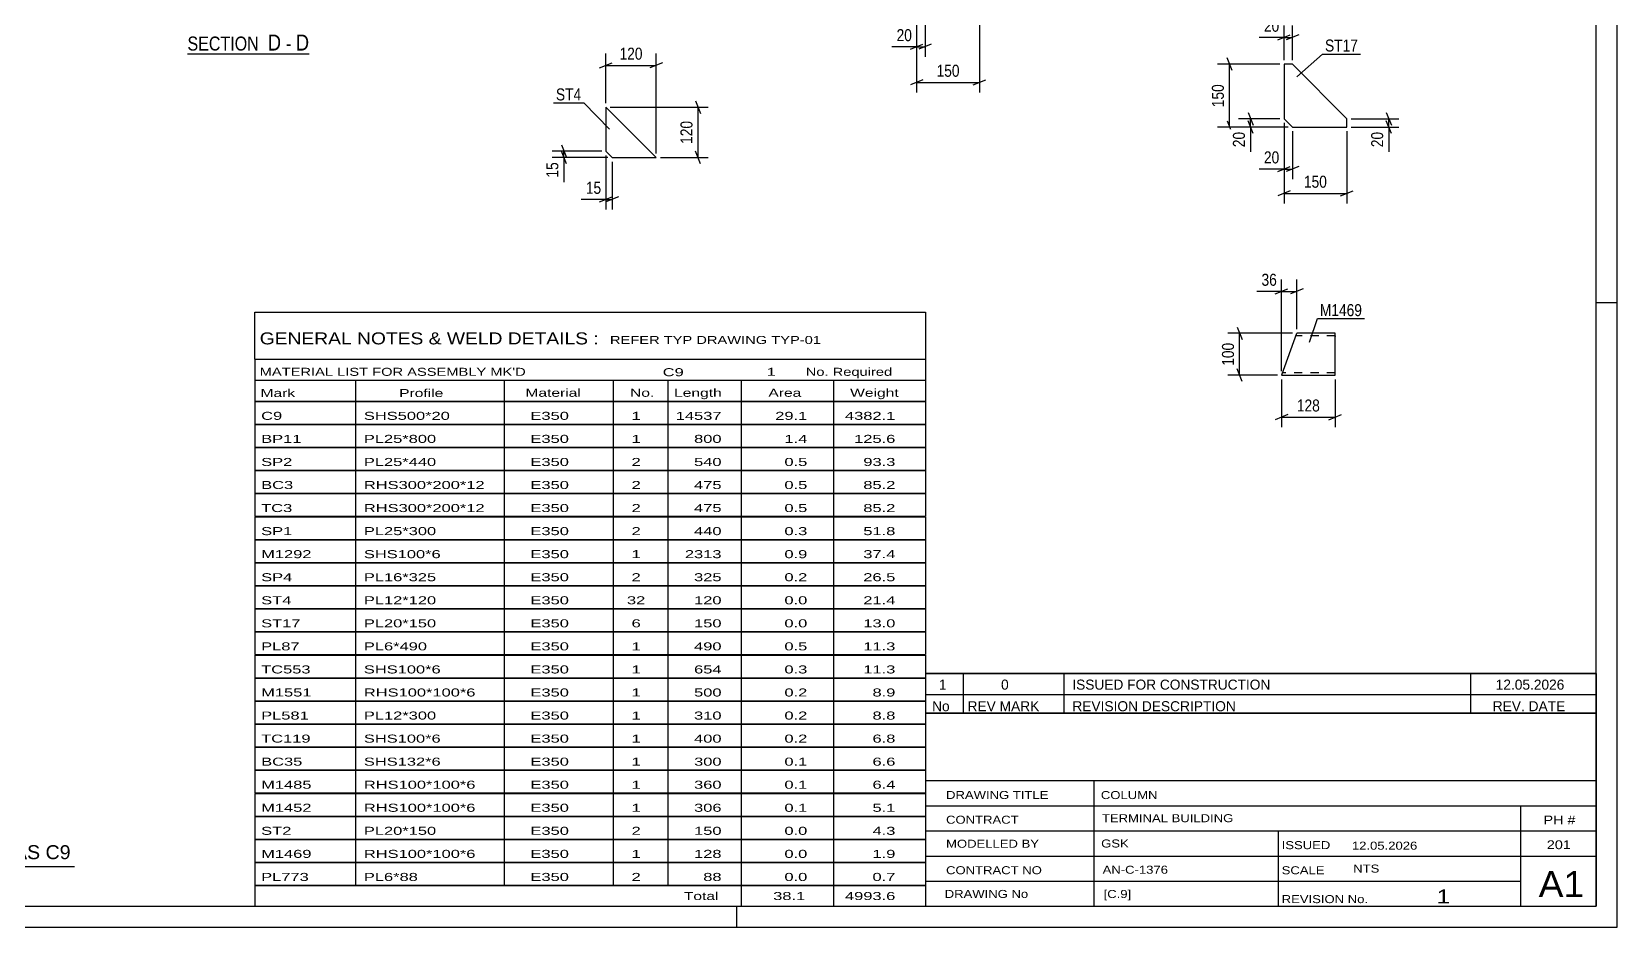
# Model space of a CAD drawing. Header units: millimetres. Extents: x 0 to 841, y 0 to 594.
# Drawn here: x 462.8 to 841, y 0 to 213.7 of the extents above; entities that cross this region are included whole.
import ezdxf

# ---------------------------------------------------------------- set-up
doc = ezdxf.new("R2010")
doc.units = ezdxf.units.MM
doc.linetypes.add('DXK_LINE_DOT2', pattern=[3.9198, 1.9599, -1.9599])
doc.styles.add('Arial', font='ARIAL.TTF', dxfattribs={"height": 0.2})
doc.styles.add('Arial Narrow', font='ARIALN.TTF', dxfattribs={"height": 0.2})

# ---------------------------------------------------------------- blocks, each defined once
blk = doc.blocks.new('Unknown-681621213-18 - 28480')
at = {"color": 6, "linetype": 'Continuous'}
blk.add_line((499.92, 208.41), (528.94, 208.41), dxfattribs=at)
at = {"color": 0, "linetype": 'Continuous'}
blk.add_wipeout([(518.03, 209.16), (518.03, 212.66), (499.92, 212.66), (499.92, 209.16)], dxfattribs=at)
at = {"color": 7, "linetype": 'Continuous', "style": 'Arial Narrow'}
blk.add_text('SECTION ', height=3.34, dxfattribs=at).set_placement((499.92, 209.16))
at = {"color": 0, "linetype": 'Continuous'}
blk.add_wipeout([(522.25, 209.16), (522.25, 213.16), (519.08, 213.16), (519.08, 209.16)], dxfattribs=at)
blk.add_wipeout([(524.72, 209.16), (524.72, 212.66), (523.45, 212.66), (523.45, 209.16)], dxfattribs=at)
at = {"color": 7, "linetype": 'Continuous', "style": 'Arial Narrow'}
blk.add_text('D', height=3.82, dxfattribs=at).set_placement((519.08, 209.16))
at = {"color": 0, "linetype": 'Continuous'}
blk.add_wipeout([(528.94, 209.16), (528.94, 213.16), (525.77, 213.16), (525.77, 209.16)], dxfattribs=at)
at = {"color": 7, "linetype": 'Continuous', "style": 'Arial Narrow'}
for s, height, p in [('D', 3.82, (525.77, 209.16)), ('-', 3.34, (523.45, 209.16))]:
    blk.add_text(s, height=height, dxfattribs=at).set_placement(p)
blk = doc.blocks.new('Unknown-681621213-15216')
at = {"color": 5, "linetype": 'Continuous'}
for p, q in [((841, 0), (841, 594)), ((836, 5), (836, 589)), ((841, 149), (836, 149)), ((5, 5), (836, 5)), ((631, 0), (631, 5)), ((0, 0), (841, 0))]:
    blk.add_line(p, q, dxfattribs=at)
blk = doc.blocks.new('Part-681621213-30370 - 30369')
at = {"color": 2, "linetype": 'Continuous'}
for p, q in [((599.73, 195.63), (599.73, 185.13)), ((599.73, 195.63), (611.73, 183.63)), ((599.73, 185.13), (601.23, 183.63)), ((601.23, 183.63), (611.73, 183.63))]:
    blk.add_line(p, q, dxfattribs=at)
blk = doc.blocks.new('Part-681621213-30440 - 30439')
at = {"color": 2, "linetype": 'Continuous'}
for p, q in [((763.5, 205.89), (761.5, 205.89)), ((761.5, 205.89), (761.5, 192.89)), ((776.5, 192.89), (763.5, 205.89)), ((761.5, 192.89), (763.5, 190.89)), ((763.5, 190.89), (776.5, 190.89)), ((776.5, 190.89), (776.5, 192.89))]:
    blk.add_line(p, q, dxfattribs=at)
blk = doc.blocks.new('Part-681621213-43600 - 43599')
at = {"color": 2, "linetype": 'Continuous'}
for p, q in [((760.95, 131.79), (764.55, 141.7)), ((773.69, 141.7), (764.55, 141.7)), ((773.69, 132.9), (773.69, 141.7)), ((773.69, 131.7), (773.69, 132.9)), ((760.91, 131.7), (760.95, 131.79)), ((760.91, 131.7), (773.69, 131.7))]:
    blk.add_line(p, q, dxfattribs=at)
at = {"color": 7, "linetype": 'DXK_LINE_DOT2'}
for p, q in [((773.69, 141.1), (764.34, 141.1)), ((773.69, 141.1), (773.69, 141.06)), ((773.69, 141.06), (773.69, 141.1)), ((773.69, 140.96), (773.69, 141.06)), ((773.69, 141.06), (773.69, 140.96)), ((773.69, 132.35), (773.69, 132.67)), ((761.13, 132.3), (761.15, 132.35)), ((773.69, 132.3), (761.13, 132.3)), ((773.69, 132.3), (773.69, 132.35))]:
    blk.add_line(p, q, dxfattribs=at)
blk = doc.blocks.new('StraightDimension-681621213-30509 - 30341')
at = {"color": 7, "linetype": 'Continuous'}
for p, q in [((673.86, 221.05), (673.86, 207.65)), ((675.86, 219.05), (675.86, 207.65)), ((672.36, 209.45), (675.36, 210.65)), ((673.86, 210.05), (675.86, 210.05)), ((677.36, 210.65), (674.36, 209.45))]:
    blk.add_line(p, q, dxfattribs=at)
at = {"color": 0}
blk.add_wipeout([(673.33, 210.8), (673.33, 215), (668.48, 215), (668.48, 210.8)], dxfattribs=at)
at = {"color": 7, "linetype": 'Continuous'}
blk.add_line((673.86, 210.05), (667.95, 210.05), dxfattribs=at)
blk.add_line((673.86, 210.05), (667.95, 210.05), dxfattribs=at)
at = {"color": 3, "style": 'Arial Narrow'}
blk.add_text('20', height=2.863, dxfattribs=at).set_placement((669.08, 211.4))
blk = doc.blocks.new('StraightDimension-681621213-30521 - 30341')
at = {"color": 7, "linetype": 'Continuous'}
for p, q in [((673.86, 221.05), (673.86, 199.16)), ((688.86, 219.05), (688.86, 199.16)), ((675.36, 202.16), (672.36, 200.96)), ((673.86, 201.56), (688.86, 201.56)), ((687.36, 200.96), (690.36, 202.16))]:
    blk.add_line(p, q, dxfattribs=at)
at = {"color": 0}
blk.add_wipeout([(684.7, 202.31), (684.7, 206.51), (678.02, 206.51), (678.02, 202.31)], dxfattribs=at)
at = {"color": 3, "style": 'Arial Narrow'}
blk.add_text('150', height=2.863, dxfattribs=at).set_placement((678.62, 202.91))
blk = doc.blocks.new('StraightDimension-681621213-30617 - 30369')
at = {"color": 7, "linetype": 'Continuous'}
for p, q in [((621.13, 197.13), (622.33, 194.13)), ((600.73, 195.63), (624.13, 195.63)), ((621.73, 183.63), (621.73, 195.63)), ((612.73, 183.63), (624.13, 183.63)), ((622.33, 182.13), (621.13, 185.13))]:
    blk.add_line(p, q, dxfattribs=at)
at = {"color": 0}
blk.add_wipeout([(620.98, 192.98), (616.78, 192.98), (616.78, 186.29), (620.98, 186.29)], dxfattribs=at)
at = {"color": 3, "style": 'Arial Narrow'}
blk.add_text('120', height=2.863, rotation=90.0002, dxfattribs=at).set_placement((620.38, 186.89))
blk = doc.blocks.new('StraightDimension-681621213-30609 - 30369')
at = {"color": 7, "linetype": 'Continuous'}
for p, q in [((599.73, 196.63), (599.73, 208.48)), ((611.73, 184.63), (611.73, 208.48)), ((598.23, 205.03), (601.23, 206.23)), ((599.73, 205.63), (611.73, 205.63)), ((613.23, 206.23), (610.23, 205.03))]:
    blk.add_line(p, q, dxfattribs=at)
at = {"color": 0}
blk.add_wipeout([(609.08, 206.38), (609.08, 210.58), (602.39, 210.58), (602.39, 206.38)], dxfattribs=at)
at = {"color": 3, "style": 'Arial Narrow'}
blk.add_text('120', height=2.863, dxfattribs=at).set_placement((602.99, 206.98))
blk = doc.blocks.new('StraightDimension-681621213-30613 - 30369')
at = {"color": 7, "linetype": 'Continuous'}
for p, q in [((589.13, 186.63), (590.33, 183.63)), ((598.73, 185.13), (586.88, 185.13)), ((600.23, 183.63), (586.88, 183.63)), ((590.33, 182.13), (589.13, 185.13)), ((589.73, 183.63), (589.73, 185.13))]:
    blk.add_line(p, q, dxfattribs=at)
at = {"color": 0}
blk.add_wipeout([(588.98, 183.11), (584.78, 183.11), (584.78, 178.25), (588.98, 178.25)], dxfattribs=at)
at = {"color": 7, "linetype": 'Continuous'}
blk.add_line((589.73, 183.63), (589.73, 177.73), dxfattribs=at)
blk.add_line((589.73, 183.63), (589.73, 177.73), dxfattribs=at)
at = {"color": 3, "style": 'Arial Narrow'}
blk.add_text('15', height=2.863, rotation=90.0002, dxfattribs=at).set_placement((588.38, 178.85))
blk = doc.blocks.new('StraightDimension-681621213-30605 - 30369')
at = {"color": 7, "linetype": 'Continuous'}
for p, q in [((599.73, 184.13), (599.73, 171.23)), ((601.23, 182.63), (601.23, 171.23)), ((598.23, 173.03), (601.23, 174.23)), ((602.73, 174.23), (599.73, 173.03)), ((599.73, 173.63), (601.23, 173.63))]:
    blk.add_line(p, q, dxfattribs=at)
at = {"color": 0}
blk.add_wipeout([(599.21, 174.38), (599.21, 178.58), (594.35, 178.58), (594.35, 174.38)], dxfattribs=at)
at = {"color": 7, "linetype": 'Continuous'}
blk.add_line((599.73, 173.63), (593.83, 173.63), dxfattribs=at)
blk.add_line((599.73, 173.63), (593.83, 173.63), dxfattribs=at)
at = {"color": 3, "style": 'Arial Narrow'}
blk.add_text('15', height=2.863, dxfattribs=at).set_placement((594.95, 174.98))
blk = doc.blocks.new('StraightDimension-681621213-30709 - 30439')
at = {"color": 7, "linetype": 'Continuous'}
for p, q in [((760.5, 205.89), (745.65, 205.89)), ((749.1, 204.39), (747.9, 207.39)), ((748.5, 190.89), (748.5, 205.89)), ((762.5, 190.89), (745.65, 190.89)), ((747.9, 192.39), (749.1, 189.39))]:
    blk.add_line(p, q, dxfattribs=at)
at = {"color": 0}
blk.add_wipeout([(747.75, 201.73), (743.55, 201.73), (743.55, 195.04), (747.75, 195.04)], dxfattribs=at)
at = {"color": 3, "style": 'Arial Narrow'}
blk.add_text('150', height=2.863, rotation=90.0002, dxfattribs=at).set_placement((747.15, 195.64))
blk = doc.blocks.new('StraightDimension-681621213-30701 - 30439')
at = {"color": 7, "linetype": 'Continuous'}
for p, q in [((752.92, 194.39), (754.12, 191.39)), ((760.5, 192.89), (750.67, 192.89)), ((762.5, 190.89), (750.67, 190.89)), ((754.12, 189.39), (752.92, 192.39)), ((753.52, 190.89), (753.52, 192.89))]:
    blk.add_line(p, q, dxfattribs=at)
at = {"color": 0}
blk.add_wipeout([(752.77, 190.36), (748.57, 190.36), (748.57, 185.5), (752.77, 185.5)], dxfattribs=at)
at = {"color": 7, "linetype": 'Continuous'}
blk.add_line((753.52, 190.89), (753.52, 184.98), dxfattribs=at)
blk.add_line((753.52, 190.89), (753.52, 184.98), dxfattribs=at)
at = {"color": 3, "style": 'Arial Narrow'}
blk.add_text('20', height=2.863, rotation=90.0002, dxfattribs=at).set_placement((752.17, 186.1))
blk = doc.blocks.new('StraightDimension-681621213-30693 - 30439')
at = {"color": 7, "linetype": 'Continuous'}
for p, q in [((760, 211.7), (763, 212.9)), ((761.5, 206.89), (761.5, 215.15)), ((761.5, 212.3), (763.5, 212.3)), ((765, 212.9), (762, 211.7)), ((763.5, 206.89), (763.5, 215.15))]:
    blk.add_line(p, q, dxfattribs=at)
at = {"color": 0}
blk.add_wipeout([(760.97, 213.05), (760.97, 217.25), (756.11, 217.25), (756.11, 213.05)], dxfattribs=at)
at = {"color": 7, "linetype": 'Continuous'}
blk.add_line((761.5, 212.3), (755.59, 212.3), dxfattribs=at)
blk.add_line((761.5, 212.3), (755.59, 212.3), dxfattribs=at)
at = {"color": 3, "style": 'Arial Narrow'}
blk.add_text('20', height=2.863, dxfattribs=at).set_placement((756.71, 213.65))
blk = doc.blocks.new('StraightDimension-681621213-30705 - 30439')
at = {"color": 7, "linetype": 'Continuous'}
for p, q in [((761.5, 191.89), (761.5, 172.69)), ((776.5, 189.89), (776.5, 172.69)), ((763, 175.69), (760, 174.49)), ((761.5, 175.09), (776.5, 175.09)), ((775, 174.49), (778, 175.69))]:
    blk.add_line(p, q, dxfattribs=at)
at = {"color": 0}
blk.add_wipeout([(772.34, 175.84), (772.34, 180.04), (765.65, 180.04), (765.65, 175.84)], dxfattribs=at)
at = {"color": 3, "style": 'Arial Narrow'}
blk.add_text('150', height=2.863, dxfattribs=at).set_placement((766.25, 176.44))
blk = doc.blocks.new('StraightDimension-681621213-30697 - 30439')
at = {"color": 7, "linetype": 'Continuous'}
for p, q in [((785.9, 194.39), (787.1, 191.39)), ((777.5, 192.89), (788.9, 192.89)), ((777.5, 190.89), (788.9, 190.89)), ((787.1, 189.39), (785.9, 192.39)), ((786.5, 190.89), (786.5, 192.89))]:
    blk.add_line(p, q, dxfattribs=at)
at = {"color": 0}
blk.add_wipeout([(785.75, 190.36), (781.55, 190.36), (781.55, 185.5), (785.75, 185.5)], dxfattribs=at)
at = {"color": 7, "linetype": 'Continuous'}
blk.add_line((786.5, 190.89), (786.5, 184.98), dxfattribs=at)
blk.add_line((786.5, 190.89), (786.5, 184.98), dxfattribs=at)
at = {"color": 3, "style": 'Arial Narrow'}
blk.add_text('20', height=2.863, rotation=90.0002, dxfattribs=at).set_placement((785.15, 186.1))
blk = doc.blocks.new('StraightDimension-681621213-30689 - 30439')
at = {"color": 7, "linetype": 'Continuous'}
for p, q in [((761.5, 191.89), (761.5, 178.49)), ((763.5, 189.89), (763.5, 178.49)), ((760, 180.29), (763, 181.49)), ((761.5, 180.89), (763.5, 180.89)), ((765, 181.49), (762, 180.29))]:
    blk.add_line(p, q, dxfattribs=at)
at = {"color": 0}
blk.add_wipeout([(760.97, 181.64), (760.97, 185.84), (756.11, 185.84), (756.11, 181.64)], dxfattribs=at)
at = {"color": 7, "linetype": 'Continuous'}
blk.add_line((761.5, 180.89), (755.59, 180.89), dxfattribs=at)
blk.add_line((761.5, 180.89), (755.59, 180.89), dxfattribs=at)
at = {"color": 3, "style": 'Arial Narrow'}
blk.add_text('20', height=2.863, dxfattribs=at).set_placement((756.71, 182.24))
blk = doc.blocks.new('StraightDimension-681621213-43687 - 43599')
at = {"color": 7, "linetype": 'Continuous'}
for p, q in [((759.41, 151.1), (762.41, 152.3)), ((760.91, 132.7), (760.91, 154.55)), ((760.91, 151.7), (764.55, 151.7)), ((766.05, 152.3), (763.05, 151.1)), ((764.55, 142.7), (764.55, 154.55))]:
    blk.add_line(p, q, dxfattribs=at)
at = {"color": 0}
blk.add_wipeout([(760.39, 152.45), (760.39, 156.65), (755.53, 156.65), (755.53, 152.45)], dxfattribs=at)
at = {"color": 7, "linetype": 'Continuous'}
blk.add_line((760.91, 151.7), (755.01, 151.7), dxfattribs=at)
blk.add_line((760.91, 151.7), (755.01, 151.7), dxfattribs=at)
at = {"color": 3, "style": 'Arial Narrow'}
blk.add_text('36', height=2.863, dxfattribs=at).set_placement((756.13, 153.05))
blk = doc.blocks.new('StraightDimension-681621213-43697 - 43599')
at = {"color": 7, "linetype": 'Continuous'}
for p, q in [((760.91, 130.7), (760.91, 119.3)), ((773.69, 130.7), (773.69, 119.3)), ((762.41, 122.3), (759.41, 121.1)), ((760.91, 121.7), (773.69, 121.7)), ((772.19, 121.1), (775.19, 122.3))]:
    blk.add_line(p, q, dxfattribs=at)
at = {"color": 0}
blk.add_wipeout([(770.64, 122.45), (770.64, 126.65), (763.96, 126.65), (763.96, 122.45)], dxfattribs=at)
at = {"color": 3, "style": 'Arial Narrow'}
blk.add_text('128', height=2.863, dxfattribs=at).set_placement((764.56, 123.05))
blk = doc.blocks.new('StraightDimension-681621213-43691 - 43599')
at = {"color": 7, "linetype": 'Continuous'}
for p, q in [((763.55, 141.7), (748.06, 141.7)), ((750.31, 143.2), (751.51, 140.2)), ((750.91, 131.7), (750.91, 141.7)), ((751.51, 130.2), (750.31, 133.2)), ((759.91, 131.7), (748.06, 131.7))]:
    blk.add_line(p, q, dxfattribs=at)
at = {"color": 0}
blk.add_wipeout([(750.16, 140.04), (745.96, 140.04), (745.96, 133.36), (750.16, 133.36)], dxfattribs=at)
at = {"color": 3, "style": 'Arial Narrow'}
blk.add_text('100', height=2.863, rotation=90.0002, dxfattribs=at).set_placement((749.56, 133.96))
blk = doc.blocks.new('Unknown-681621213-46311')
at = {"color": 7, "linetype": 'Continuous'}
for p, q in [((676, 51.05), (676, 5)), ((676, 51.05), (836, 51.05)), ((836, 51), (836, 5)), ((676, 35), (836, 35)), ((716.14, 35), (716.14, 5)), ((676, 29), (836, 29)), ((818, 5.05), (818, 29.05)), ((676, 23), (836, 23)), ((760.14, 23), (760.14, 5)), ((676, 17), (836, 17)), ((676, 11), (818, 11)), ((676, 5), (836, 5))]:
    blk.add_line(p, q, dxfattribs=at)
at = {"color": 7, "style": 'Arial Narrow'}
for s, height, width, p in [('DRAWING TITLE', 1.9089, 1.425378, (680.88, 30.61)), ('COLUMN', 1.909, 1.425378, (717.81, 30.59)), ('CONTRACT', 1.909, 1.425378, (680.88, 24.71)), ('TERMINAL BUILDING', 1.9089, 1.425378, (718.06, 25.07)), ('MODELLED BY', 1.9089, 1.425378, (680.88, 18.98)), ('GSK', 1.909, 1.425378, (717.88, 19.04)), ('ISSUED', 1.909, 1.425378, (760.94, 18.64)), ('12.05.2026', 1.909, 1.425378, (777.69, 18.52)), ('CONTRACT NO', 1.9089, 1.425378, (680.88, 12.66)), ('AN-C-1376', 1.909, 1.425378, (718.23, 12.78)), ('SCALE', 1.909, 1.425378, (760.94, 12.65)), ('A1', 6.204, 1.25, (822.24, 7.2)), ('DRAWING No', 1.909, 1.425378, (680.56, 7)), ('[C.9]', 1.909, 1.425378, (718.46, 6.99)), ('REVISION No.', 1.9089, 1.425378, (760.94, 5.77)), ('1', 3.34, 1.5, (797.91, 5.68))]:
    blk.add_text(s, height=height, dxfattribs=dict(at, width=width)).set_placement(p)
at = {"color": 7, "linetype": 'Continuous', "style": 'Arial Narrow'}
for s, height, width, p in [('PH #', 2.1, 1.42538, (823.4, 24.55)), ('201', 2.1, 1.42538, (824.19, 18.65)), ('NTS', 1.909, 1.425378, (778, 13.05))]:
    blk.add_text(s, height=height, dxfattribs=dict(at, width=width)).set_placement(p)
blk = doc.blocks.new('Unknown-681621213-46312')
at = {"color": 7, "linetype": 'Continuous'}
for p, q in [((516, 146.75), (676, 146.75)), ((516, 135.5), (516, 146.75)), ((676, 146.75), (676, 135.5)), ((516, 135.5), (676, 135.5)), ((516, 135.5), (516, 130.5)), ((676, 135.5), (676, 130.5)), ((516, 130.5), (676, 130.5)), ((516, 130.5), (516, 125.5)), ((540, 130.5), (540, 125.5)), ((575.5, 130.5), (575.5, 125.5)), ((601.5, 130.5), (601.5, 125.5)), ((614.5, 130.5), (614.5, 125.5)), ((632, 130.5), (632, 125.5)), ((654, 130.5), (654, 125.5)), ((676, 130.5), (676, 125.5)), ((516, 125.5), (676, 125.5)), ((516, 125.45), (516, 120.05)), ((516, 125.45), (676, 125.45)), ((540, 125.5), (540, 120)), ((575.5, 125.5), (575.5, 120)), ((601.5, 125.5), (601.5, 120)), ((614.5, 125.5), (614.5, 120)), ((632, 125.5), (632, 120)), ((654, 125.5), (654, 120)), ((676, 125.45), (676, 120.05)), ((516, 120.05), (676, 120.05)), ((516, 119.95), (516, 114.55)), ((516, 119.95), (676, 119.95)), ((540, 120), (540, 114.5)), ((575.5, 120), (575.5, 114.5)), ((601.5, 120), (601.5, 114.5)), ((614.5, 120), (614.5, 114.5)), ((632, 120), (632, 114.5)), ((654, 120), (654, 114.5)), ((676, 119.95), (676, 114.55)), ((516, 114.55), (676, 114.55)), ((516, 114.45), (516, 109.05)), ((516, 114.45), (676, 114.45)), ((540, 114.5), (540, 109)), ((575.5, 114.5), (575.5, 109)), ((601.5, 114.5), (601.5, 109)), ((614.5, 114.5), (614.5, 109)), ((632, 114.5), (632, 109)), ((654, 114.5), (654, 109)), ((676, 114.45), (676, 109.05)), ((516, 109.05), (676, 109.05)), ((516, 108.95), (516, 103.55)), ((516, 108.95), (676, 108.95)), ((540, 109), (540, 103.5)), ((575.5, 109), (575.5, 103.5)), ((601.5, 109), (601.5, 103.5)), ((614.5, 109), (614.5, 103.5)), ((632, 109), (632, 103.5)), ((654, 109), (654, 103.5)), ((676, 108.95), (676, 103.55)), ((516, 103.55), (676, 103.55)), ((516, 103.45), (516, 98.05)), ((516, 103.45), (676, 103.45)), ((540, 103.5), (540, 98)), ((575.5, 103.5), (575.5, 98)), ((601.5, 103.5), (601.5, 98)), ((614.5, 103.5), (614.5, 98)), ((632, 103.5), (632, 98)), ((654, 103.5), (654, 98)), ((676, 103.45), (676, 98.05)), ((516, 98.05), (676, 98.05)), ((516, 97.95), (516, 92.55)), ((516, 97.95), (676, 97.95)), ((540, 98), (540, 92.5)), ((575.5, 98), (575.5, 92.5)), ((601.5, 98), (601.5, 92.5)), ((614.5, 98), (614.5, 92.5)), ((632, 98), (632, 92.5)), ((654, 98), (654, 92.5)), ((676, 97.95), (676, 92.55)), ((516, 92.55), (676, 92.55)), ((516, 92.45), (516, 87.05)), ((516, 92.45), (676, 92.45)), ((540, 92.5), (540, 87)), ((575.5, 92.5), (575.5, 87)), ((601.5, 92.5), (601.5, 87)), ((614.5, 92.5), (614.5, 87)), ((632, 92.5), (632, 87)), ((654, 92.5), (654, 87)), ((676, 92.45), (676, 87.05)), ((516, 87.05), (676, 87.05)), ((540, 87), (540, 81.5)), ((575.5, 87), (575.5, 81.5)), ((601.5, 87), (601.5, 81.5)), ((614.5, 87), (614.5, 81.5)), ((632, 87), (632, 81.5)), ((654, 87), (654, 81.5)), ((516, 86.95), (516, 81.55)), ((516, 86.95), (676, 86.95)), ((676, 86.95), (676, 81.55)), ((516, 81.55), (676, 81.55)), ((516, 81.45), (516, 76.05)), ((516, 81.45), (676, 81.45)), ((540, 81.5), (540, 76)), ((575.5, 81.5), (575.5, 76)), ((601.5, 81.5), (601.5, 76)), ((614.5, 81.5), (614.5, 76)), ((632, 81.5), (632, 76)), ((654, 81.5), (654, 76)), ((676, 81.45), (676, 76.05)), ((516, 76.05), (676, 76.05)), ((516, 75.95), (516, 70.55)), ((516, 75.95), (676, 75.95)), ((540, 76), (540, 70.5)), ((575.5, 76), (575.5, 70.5)), ((601.5, 76), (601.5, 70.5)), ((614.5, 76), (614.5, 70.5)), ((632, 76), (632, 70.5)), ((654, 76), (654, 70.5)), ((676, 75.95), (676, 70.55)), ((516, 70.55), (676, 70.55)), ((516, 70.45), (516, 65.05)), ((516, 70.45), (676, 70.45)), ((540, 70.5), (540, 65)), ((575.5, 70.5), (575.5, 65)), ((601.5, 70.5), (601.5, 65)), ((614.5, 70.5), (614.5, 65)), ((632, 70.5), (632, 65)), ((654, 70.5), (654, 65)), ((676, 70.45), (676, 65.05)), ((516, 65.05), (676, 65.05)), ((516, 64.95), (516, 59.55)), ((516, 64.95), (676, 64.95)), ((540, 65), (540, 59.5)), ((575.5, 65), (575.5, 59.5)), ((601.5, 65), (601.5, 59.5)), ((614.5, 65), (614.5, 59.5)), ((632, 65), (632, 59.5)), ((654, 65), (654, 59.5)), ((676, 64.95), (676, 59.55)), ((516, 59.55), (676, 59.55)), ((516, 59.45), (516, 54.05)), ((516, 59.45), (676, 59.45)), ((540, 59.5), (540, 54)), ((575.5, 59.5), (575.5, 54)), ((601.5, 59.5), (601.5, 54)), ((614.5, 59.5), (614.5, 54)), ((632, 59.5), (632, 54)), ((654, 59.5), (654, 54)), ((676, 59.45), (676, 54.05)), ((516, 54.05), (676, 54.05)), ((516, 53.95), (516, 48.55)), ((516, 53.95), (676, 53.95)), ((540, 54), (540, 48.5)), ((575.5, 54), (575.5, 48.5)), ((601.5, 54), (601.5, 48.5)), ((614.5, 54), (614.5, 48.5)), ((632, 54), (632, 48.5)), ((654, 54), (654, 48.5)), ((676, 53.95), (676, 48.55)), ((516, 48.55), (676, 48.55)), ((516, 48.45), (516, 43.05)), ((516, 48.45), (676, 48.45)), ((540, 48.5), (540, 43)), ((575.5, 48.5), (575.5, 43)), ((601.5, 48.5), (601.5, 43)), ((614.5, 48.5), (614.5, 43)), ((632, 48.5), (632, 43)), ((654, 48.5), (654, 43)), ((676, 48.45), (676, 43.05)), ((516, 43.05), (676, 43.05)), ((516, 42.95), (516, 37.55)), ((516, 42.95), (676, 42.95)), ((540, 43), (540, 37.5)), ((575.5, 43), (575.5, 37.5)), ((601.5, 43), (601.5, 37.5)), ((614.5, 43), (614.5, 37.5)), ((632, 43), (632, 37.5)), ((654, 43), (654, 37.5)), ((676, 42.95), (676, 37.55)), ((516, 37.55), (676, 37.55)), ((516, 37.45), (516, 32.05)), ((516, 37.45), (676, 37.45)), ((540, 37.5), (540, 32)), ((575.5, 37.5), (575.5, 32)), ((601.5, 37.5), (601.5, 32)), ((614.5, 37.5), (614.5, 32)), ((632, 37.5), (632, 32)), ((654, 37.5), (654, 32)), ((676, 37.45), (676, 32.05)), ((516, 32.05), (676, 32.05)), ((516, 31.95), (516, 26.55)), ((516, 31.95), (676, 31.95)), ((540, 32), (540, 26.5)), ((575.5, 32), (575.5, 26.5)), ((601.5, 32), (601.5, 26.5)), ((614.5, 32), (614.5, 26.5)), ((632, 32), (632, 26.5)), ((654, 32), (654, 26.5)), ((676, 31.95), (676, 26.55)), ((516, 26.55), (676, 26.55)), ((540, 26.5), (540, 21)), ((575.5, 26.5), (575.5, 21)), ((601.5, 26.5), (601.5, 21)), ((614.5, 26.5), (614.5, 21)), ((632, 26.5), (632, 21)), ((654, 26.5), (654, 21)), ((516, 26.45), (516, 21.05)), ((516, 26.45), (676, 26.45)), ((676, 26.45), (676, 21.05)), ((516, 21.05), (676, 21.05)), ((516, 20.95), (516, 15.55)), ((516, 20.95), (676, 20.95)), ((540, 21), (540, 15.5)), ((575.5, 21), (575.5, 15.5)), ((601.5, 21), (601.5, 15.5)), ((614.5, 21), (614.5, 15.5)), ((632, 21), (632, 15.5)), ((654, 21), (654, 15.5)), ((676, 20.95), (676, 15.55)), ((516, 15.55), (676, 15.55)), ((516, 15.45), (516, 10.05)), ((516, 15.45), (676, 15.45)), ((540, 15.5), (540, 10)), ((575.5, 15.5), (575.5, 10)), ((601.5, 15.5), (601.5, 10)), ((614.5, 15.5), (614.5, 10)), ((632, 15.5), (632, 10)), ((654, 15.5), (654, 10)), ((676, 15.45), (676, 10.05)), ((516, 10.05), (676, 10.05)), ((516, 10), (676, 10)), ((516, 10), (516, 5)), ((632, 10), (632, 5)), ((654, 10), (654, 5)), ((676, 10), (676, 5)), ((516, 5), (676, 5))]:
    blk.add_line(p, q, dxfattribs=at)
at = {"color": 7, "style": 'Arial Narrow'}
for s, height, width, p in [('GENERAL NOTES & WELD DETAILS :', 2.8633, 1.4, (517.15, 139.06)), ('REFER TYP DRAWING TYP-01', 1.9089, 1.6, (600.7, 139.16)), ("MATERIAL LIST FOR ASSEMBLY MK'D", 1.9089, 1.6, (517.15, 131.56)), ('C9', 1.909, 1.794707, (613.29, 131.47)), ('1', 1.91, 1.794707, (638.08, 131.56)), ('No. Required', 1.9089, 1.6, (647.41, 131.56)), ('Mark', 1.909, 1.7, (517.34, 126.5)), ('Profile', 1.909, 1.7, (550.41, 126.5)), ('Material', 1.909, 1.7, (580.54, 126.56)), ('No.', 1.909, 1.7, (605.5, 126.56)), ('Length', 1.909, 1.7, (616, 126.56)), ('Area', 1.909, 1.7, (638.5, 126.56)), ('Weight', 1.909, 1.7, (658, 126.56))]:
    blk.add_text(s, height=height, dxfattribs=dict(at, width=width)).set_placement(p)
at = {"color": 7, "linetype": 'Continuous', "style": 'Arial Narrow'}
for s, height, width, p in [('C9', 1.909, 1.794707, (517.5, 121.06)), ('SHS500*20', 1.909, 1.794707, (542, 121.06)), ('E350', 1.909, 1.794707, (581.74, 121.06)), ('1', 1.91, 1.794707, (605.86, 121.06)), ('14537', 1.909, 1.794707, (616.4, 121.06)), ('29.1', 1.909, 1.794707, (640.13, 121.06)), ('4382.1', 1.909, 1.794707, (656.77, 121.06)), ('BP11', 1.909, 1.794707, (517.5, 115.56)), ('PL25*800', 1.909, 1.794707, (542, 115.56)), ('E350', 1.909, 1.794707, (581.74, 115.56)), ('1', 1.91, 1.794707, (605.86, 115.56)), ('800', 1.909, 1.794707, (620.77, 115.56)), ('1.4', 1.909, 1.794707, (642.32, 115.56)), ('125.6', 1.909, 1.794707, (658.96, 115.56)), ('SP2', 1.909, 1.794707, (517.5, 110.06)), ('PL25*440', 1.909, 1.794707, (542, 110.06)), ('E350', 1.909, 1.794707, (581.74, 110.06)), ('2', 1.91, 1.794707, (605.86, 110.06)), ('540', 1.909, 1.794707, (620.77, 110.06)), ('0.5', 1.909, 1.794707, (642.32, 110.06)), ('93.3', 1.909, 1.794707, (661.14, 110.06)), ('BC3', 1.909, 1.794707, (517.5, 104.56)), ('RHS300*200*12', 1.9089, 1.794707, (542, 104.56)), ('E350', 1.909, 1.794707, (581.74, 104.56)), ('2', 1.91, 1.794707, (605.86, 104.56)), ('475', 1.909, 1.794707, (620.77, 104.56)), ('0.5', 1.909, 1.794707, (642.32, 104.56)), ('85.2', 1.909, 1.794707, (661.14, 104.56)), ('TC3', 1.909, 1.794707, (517.5, 99.06)), ('RHS300*200*12', 1.9089, 1.794707, (542, 99.06)), ('E350', 1.909, 1.794707, (581.74, 99.06)), ('2', 1.91, 1.794707, (605.86, 99.06)), ('475', 1.909, 1.794707, (620.77, 99.06)), ('0.5', 1.909, 1.794707, (642.32, 99.06)), ('85.2', 1.909, 1.794707, (661.14, 99.06)), ('SP1', 1.909, 1.794707, (517.5, 93.56)), ('PL25*300', 1.909, 1.794707, (542, 93.56)), ('E350', 1.909, 1.794707, (581.74, 93.56)), ('2', 1.91, 1.794707, (605.86, 93.56)), ('440', 1.909, 1.794707, (620.77, 93.56)), ('0.3', 1.909, 1.794707, (642.32, 93.56)), ('51.8', 1.909, 1.794707, (661.14, 93.56)), ('M1292', 1.909, 1.794707, (517.5, 88.06)), ('SHS100*6', 1.909, 1.794707, (542, 88.06)), ('E350', 1.909, 1.794707, (581.74, 88.06)), ('1', 1.91, 1.794707, (605.86, 88.06)), ('2313', 1.909, 1.794707, (618.58, 88.06)), ('0.9', 1.909, 1.794707, (642.32, 88.06)), ('37.4', 1.909, 1.794707, (661.14, 88.06)), ('SP4', 1.909, 1.794707, (517.5, 82.56)), ('PL16*325', 1.909, 1.794707, (542, 82.56)), ('E350', 1.909, 1.794707, (581.74, 82.56)), ('2', 1.91, 1.794707, (605.86, 82.56)), ('325', 1.909, 1.794707, (620.77, 82.56)), ('0.2', 1.909, 1.794707, (642.32, 82.56)), ('26.5', 1.909, 1.794707, (661.14, 82.56)), ('ST4', 1.909, 1.794707, (517.5, 77.06)), ('PL12*120', 1.909, 1.794707, (542, 77.06)), ('E350', 1.909, 1.794707, (581.74, 77.06)), ('32', 1.909, 1.794707, (604.76, 77.06)), ('120', 1.909, 1.794707, (620.77, 77.06)), ('0.0', 1.909, 1.794707, (642.32, 77.06)), ('21.4', 1.909, 1.794707, (661.14, 77.06)), ('ST17', 1.909, 1.794707, (517.5, 71.56)), ('PL20*150', 1.909, 1.794707, (542, 71.56)), ('E350', 1.909, 1.794707, (581.74, 71.56)), ('6', 1.91, 1.794707, (605.86, 71.56)), ('150', 1.909, 1.794707, (620.77, 71.56)), ('0.0', 1.909, 1.794707, (642.32, 71.56)), ('13.0', 1.909, 1.794707, (661.14, 71.56)), ('PL87', 1.909, 1.794707, (517.5, 66.06)), ('PL6*490', 1.909, 1.794707, (542, 66.06)), ('E350', 1.909, 1.794707, (581.74, 66.06)), ('1', 1.91, 1.794707, (605.86, 66.06)), ('490', 1.909, 1.794707, (620.77, 66.06)), ('0.5', 1.909, 1.794707, (642.32, 66.06)), ('11.3', 1.909, 1.794707, (661.14, 66.06)), ('TC553', 1.909, 1.794707, (517.5, 60.56)), ('SHS100*6', 1.909, 1.794707, (542, 60.56)), ('E350', 1.909, 1.794707, (581.74, 60.56)), ('1', 1.91, 1.794707, (605.86, 60.56)), ('654', 1.909, 1.794707, (620.77, 60.56)), ('0.3', 1.909, 1.794707, (642.32, 60.56)), ('11.3', 1.909, 1.794707, (661.14, 60.56)), ('M1551', 1.909, 1.794707, (517.5, 55.06)), ('RHS100*100*6', 1.9089, 1.794707, (542, 55.06)), ('E350', 1.909, 1.794707, (581.74, 55.06)), ('1', 1.91, 1.794707, (605.86, 55.06)), ('500', 1.909, 1.794707, (620.77, 55.06)), ('0.2', 1.909, 1.794707, (642.32, 55.06)), ('8.9', 1.909, 1.794707, (663.33, 55.06)), ('PL581', 1.909, 1.794707, (517.5, 49.56)), ('PL12*300', 1.909, 1.794707, (542, 49.56)), ('E350', 1.909, 1.794707, (581.74, 49.56)), ('1', 1.91, 1.794707, (605.86, 49.56)), ('310', 1.909, 1.794707, (620.77, 49.56)), ('0.2', 1.909, 1.794707, (642.32, 49.56)), ('8.8', 1.909, 1.794707, (663.33, 49.56)), ('TC119', 1.909, 1.794707, (517.5, 44.06)), ('SHS100*6', 1.909, 1.794707, (542, 44.06)), ('E350', 1.909, 1.794707, (581.74, 44.06)), ('1', 1.91, 1.794707, (605.86, 44.06)), ('400', 1.909, 1.794707, (620.77, 44.06)), ('0.2', 1.909, 1.794707, (642.32, 44.06)), ('6.8', 1.909, 1.794707, (663.33, 44.06)), ('BC35', 1.909, 1.794707, (517.5, 38.56)), ('SHS132*6', 1.909, 1.794707, (542, 38.56)), ('E350', 1.909, 1.794707, (581.74, 38.56)), ('1', 1.91, 1.794707, (605.86, 38.56)), ('300', 1.909, 1.794707, (620.77, 38.56)), ('0.1', 1.909, 1.794707, (642.32, 38.56)), ('6.6', 1.909, 1.794707, (663.33, 38.56)), ('M1485', 1.909, 1.794707, (517.5, 33.06)), ('RHS100*100*6', 1.9089, 1.794707, (542, 33.06)), ('E350', 1.909, 1.794707, (581.74, 33.06)), ('1', 1.91, 1.794707, (605.86, 33.06)), ('360', 1.909, 1.794707, (620.77, 33.06)), ('0.1', 1.909, 1.794707, (642.32, 33.06)), ('6.4', 1.909, 1.794707, (663.33, 33.06)), ('M1452', 1.909, 1.794707, (517.5, 27.56)), ('RHS100*100*6', 1.9089, 1.794707, (542, 27.56)), ('E350', 1.909, 1.794707, (581.74, 27.56)), ('1', 1.91, 1.794707, (605.86, 27.56)), ('306', 1.909, 1.794707, (620.77, 27.56)), ('0.1', 1.909, 1.794707, (642.32, 27.56)), ('5.1', 1.909, 1.794707, (663.33, 27.56)), ('ST2', 1.909, 1.794707, (517.5, 22.06)), ('PL20*150', 1.909, 1.794707, (542, 22.06)), ('E350', 1.909, 1.794707, (581.74, 22.06)), ('2', 1.91, 1.794707, (605.86, 22.06)), ('150', 1.909, 1.794707, (620.77, 22.06)), ('0.0', 1.909, 1.794707, (642.32, 22.06)), ('4.3', 1.909, 1.794707, (663.33, 22.06)), ('M1469', 1.909, 1.794707, (517.5, 16.56)), ('RHS100*100*6', 1.9089, 1.794707, (542, 16.56)), ('E350', 1.909, 1.794707, (581.74, 16.56)), ('1', 1.91, 1.794707, (605.86, 16.56)), ('128', 1.909, 1.794707, (620.77, 16.56)), ('0.0', 1.909, 1.794707, (642.32, 16.56)), ('1.9', 1.909, 1.794707, (663.33, 16.56)), ('PL773', 1.909, 1.794707, (517.5, 11.06)), ('PL6*88', 1.909, 1.794707, (542, 11.06)), ('E350', 1.909, 1.794707, (581.74, 11.06)), ('2', 1.91, 1.794707, (605.86, 11.06)), ('88', 1.909, 1.794707, (622.96, 11.06)), ('0.0', 1.909, 1.794707, (642.32, 11.06)), ('0.7', 1.909, 1.794707, (663.33, 11.06)), ('Total', 1.909, 1.7, (618.33, 6.5)), ('38.1', 1.909, 1.794707, (639.64, 6.5)), ('4993.6', 1.909, 1.794707, (656.77, 6.5))]:
    blk.add_text(s, height=height, dxfattribs=dict(at, width=width)).set_placement(p)
blk = doc.blocks.new('Unknown-681621213-46313')
at = {"color": 7, "linetype": 'Continuous'}
blk.add_line((403, 14.5), (473, 14.5), dxfattribs=at)
at = {"color": 7, "style": 'Arial'}
blk.add_text('ONE-COLUMN MARKED AS C9', height=3.3428, dxfattribs=at).set_placement((404.06, 16.25))
blk = doc.blocks.new('Unknown-681621213-46314')
at = {"color": 7, "linetype": 'Continuous'}
for p, q in [((676, 60.55), (836, 60.55)), ((836, 60.55), (676, 60.55)), ((676, 60.55), (676, 55.55)), ((685, 60.55), (685, 55.55)), ((709, 60.55), (709, 55.55)), ((806, 60.55), (806, 55.55)), ((836, 60.55), (836, 55.55)), ((676, 55.55), (836, 55.55)), ((676, 55.55), (676, 51.05)), ((676, 55.55), (836, 55.55)), ((685, 55.55), (685, 51.05)), ((709, 55.55), (709, 51.05)), ((806, 55.55), (806, 51.05)), ((836, 55.55), (836, 51.05)), ((836, 51.05), (676, 51.05))]:
    blk.add_line(p, q, dxfattribs=at)
at = {"color": 7, "linetype": 'Continuous', "style": 'Arial Narrow'}
for s, height, width, p in [('1', 2.39, 1.196471, (679.16, 56.7)), ('0', 2.39, 1.196471, (694, 56.7)), ('ISSUED FOR CONSTRUCTION', 2.3861, 1.196471, (711, 56.7)), ('12.05.2026', 2.386, 1.196471, (812, 56.7)), ('No', 2.386, 1.2, (677.54, 51.55)), ('REV MARK', 2.386, 1.2, (686, 51.55)), ('REVISION DESCRIPTION', 2.3861, 1.2, (711, 51.55)), ('REV. DATE', 2.386, 1.2, (811.28, 51.55))]:
    blk.add_text(s, height=height, dxfattribs=dict(at, width=width)).set_placement(p)
blk = doc.blocks.new('Mark-681621213-30813 - 30369')
at = {"color": 0}
blk.add_wipeout([(593.85, 197.26), (593.85, 200.26), (587.82, 200.26), (587.82, 197.26)], dxfattribs=at)
blk.add_wipeout([(593.85, 197.26), (593.85, 200.26), (587.82, 200.26), (587.82, 197.26)], dxfattribs=at)
at = {"color": 30, "linetype": 'Continuous'}
for p in [(587.22, 196.66), (600.6, 190.37)]:
    blk.add_line(p, (594.45, 196.66), dxfattribs=at)
at = {"color": 3, "style": 'Arial Narrow'}
blk.add_text('ST4', height=2.863, dxfattribs=at).set_placement((587.82, 197.26))
blk = doc.blocks.new('Mark-681621213-30832 - 30439')
at = {"color": 0}
blk.add_wipeout([(779.13, 208.93), (779.13, 211.93), (771.28, 211.93), (771.28, 208.93)], dxfattribs=at)
blk.add_wipeout([(779.13, 208.93), (779.13, 211.93), (771.28, 211.93), (771.28, 208.93)], dxfattribs=at)
at = {"color": 30, "linetype": 'Continuous'}
for p, q in [((764.53, 202.86), (770.68, 208.33)), ((770.68, 208.33), (779.73, 208.33))]:
    blk.add_line(p, q, dxfattribs=at)
at = {"color": 3, "style": 'Arial Narrow'}
blk.add_text('ST17', height=2.863, dxfattribs=at).set_placement((771.28, 208.93))
blk = doc.blocks.new('Mark-681621213-43778 - 43599')
at = {"color": 0}
blk.add_wipeout([(780.11, 145.8), (780.11, 148.8), (770.06, 148.8), (770.06, 145.8)], dxfattribs=at)
blk.add_wipeout([(780.11, 145.8), (780.11, 148.8), (770.06, 148.8), (770.06, 145.8)], dxfattribs=at)
at = {"color": 30, "linetype": 'Continuous'}
for p, q in [((767.58, 139.56), (769.46, 145.2)), ((769.46, 145.2), (780.71, 145.2))]:
    blk.add_line(p, q, dxfattribs=at)
at = {"color": 3, "style": 'Arial Narrow'}
blk.add_text('M1469', height=2.863, dxfattribs=at).set_placement((770.06, 145.8))

msp = doc.modelspace()

# ---------------------------------------------------------------- block references
for name in ['Unknown-681621213-18 - 28480', 'Part-681621213-30440 - 30439', 'Part-681621213-30370 - 30369', 'Unknown-681621213-46312', 'Part-681621213-43600 - 43599', 'Unknown-681621213-46314', 'Unknown-681621213-46311', 'Unknown-681621213-46313']:
    msp.add_blockref(name, (0, 0))

# ---------------------------------------------------------------- next in the draw order: block references
msp.add_blockref('Unknown-681621213-15216', (0, 0))

# ---------------------------------------------------------------- next in the draw order: block references
for name in ['StraightDimension-681621213-30509 - 30341', 'StraightDimension-681621213-30709 - 30439', 'StraightDimension-681621213-30617 - 30369', 'StraightDimension-681621213-43687 - 43599', 'StraightDimension-681621213-43697 - 43599']:
    msp.add_blockref(name, (0, 0))

# ---------------------------------------------------------------- next in the draw order: block references
for name in ['StraightDimension-681621213-30521 - 30341', 'StraightDimension-681621213-30693 - 30439', 'StraightDimension-681621213-30609 - 30369', 'StraightDimension-681621213-30701 - 30439', 'Mark-681621213-43778 - 43599', 'StraightDimension-681621213-43691 - 43599']:
    msp.add_blockref(name, (0, 0))

# ---------------------------------------------------------------- next in the draw order: block references
for name in ['Mark-681621213-30832 - 30439', 'Mark-681621213-30813 - 30369', 'StraightDimension-681621213-30705 - 30439', 'StraightDimension-681621213-30613 - 30369']:
    msp.add_blockref(name, (0, 0))

# ---------------------------------------------------------------- next in the draw order: block references
for name in ['StraightDimension-681621213-30697 - 30439', 'StraightDimension-681621213-30689 - 30439', 'StraightDimension-681621213-30605 - 30369']:
    msp.add_blockref(name, (0, 0))

doc.saveas('drawing.dxf')
